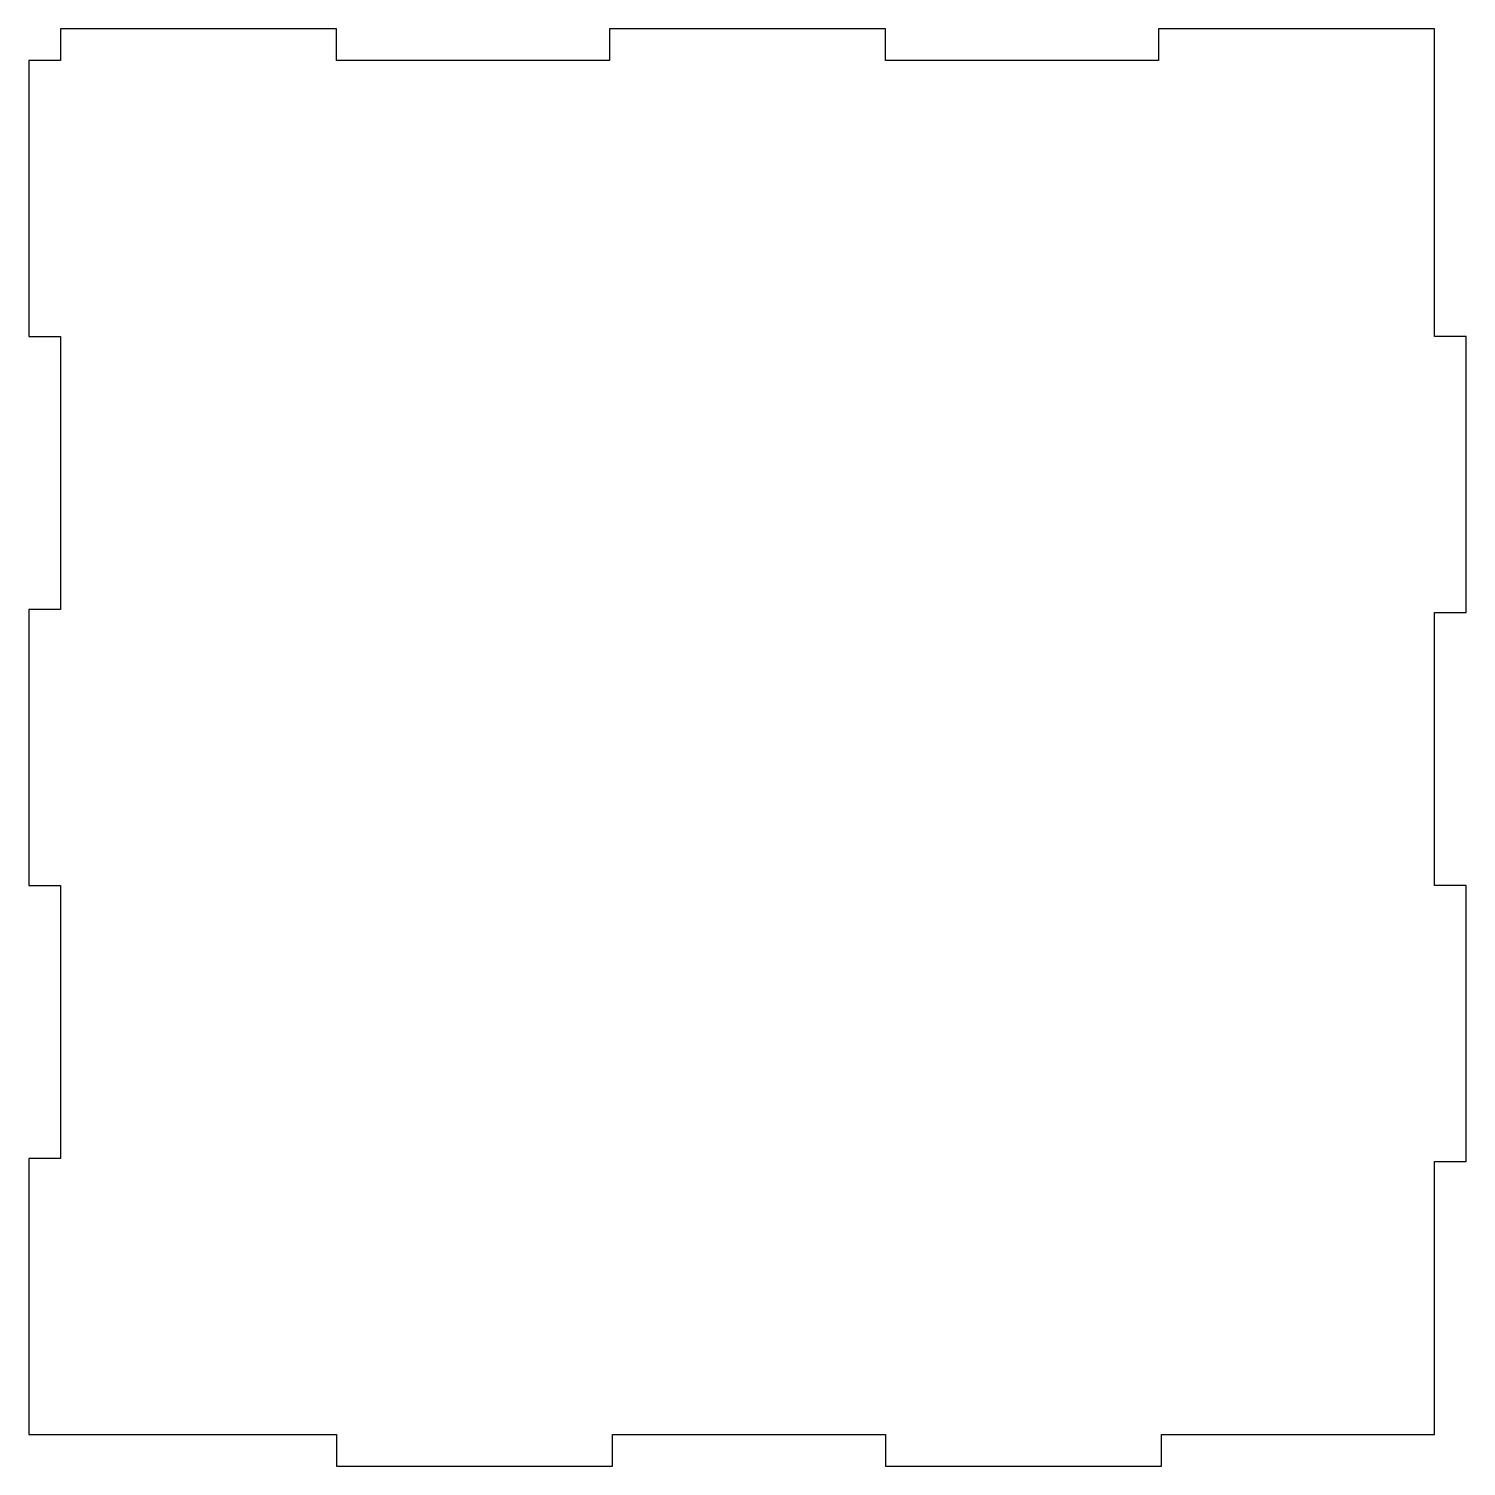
# Model space of a CAD drawing. Header units: millimetres. Extents: x -68 to 68, y -68 to 68.
import ezdxf

# ---------------------------------------------------------------- set-up
doc = ezdxf.new("R2010")
doc.units = ezdxf.units.MM

msp = doc.modelspace()

# ---------------------------------------------------------------- linework, layer by layer
at = {"color": 7, "linetype": 'Continuous', "lineweight": 25}
for p, q in [((-65, 68), (-65, 65)), ((-38.88, 68), (-65, 68)), ((-38.88, 65), (-38.88, 68)), ((-13.06, 68), (-13.06, 65)), ((13.06, 68), (-13.06, 68)), ((13.06, 65), (13.06, 68)), ((38.88, 68), (38.88, 65)), ((65, 68), (38.88, 68)), ((65, 38.88), (65, 68)), ((-68, 65), (-68, 38.88)), ((-65, 65), (-68, 65)), ((-13.06, 65), (-38.88, 65)), ((38.88, 65), (13.06, 65)), ((-68, 38.88), (-65, 38.88)), ((-65, 38.88), (-65, 13.06)), ((68, 38.88), (65, 38.88)), ((68, 12.76), (68, 38.88)), ((-68, 13.06), (-68, -13.06)), ((-65, 13.06), (-68, 13.06)), ((65, 12.76), (68, 12.76)), ((65, -13.06), (65, 12.76)), ((-68, -13.06), (-65, -13.06)), ((-65, -13.06), (-65, -38.88)), ((68, -13.06), (65, -13.06)), ((68, -39.18), (68, -13.06)), ((-68, -38.88), (-68, -65)), ((-65, -38.88), (-68, -38.88)), ((65, -39.18), (68, -39.18)), ((65, -65), (65, -39.18)), ((-68, -65), (-38.88, -65)), ((-38.88, -65), (-38.88, -68)), ((-12.76, -65), (13.06, -65)), ((-12.76, -68), (-12.76, -65)), ((13.06, -65), (13.06, -68)), ((39.18, -65), (65, -65)), ((39.18, -68), (39.18, -65)), ((-38.88, -68), (-12.76, -68)), ((13.06, -68), (39.18, -68))]:
    msp.add_line(p, q, dxfattribs=at)

doc.saveas('drawing.dxf')
